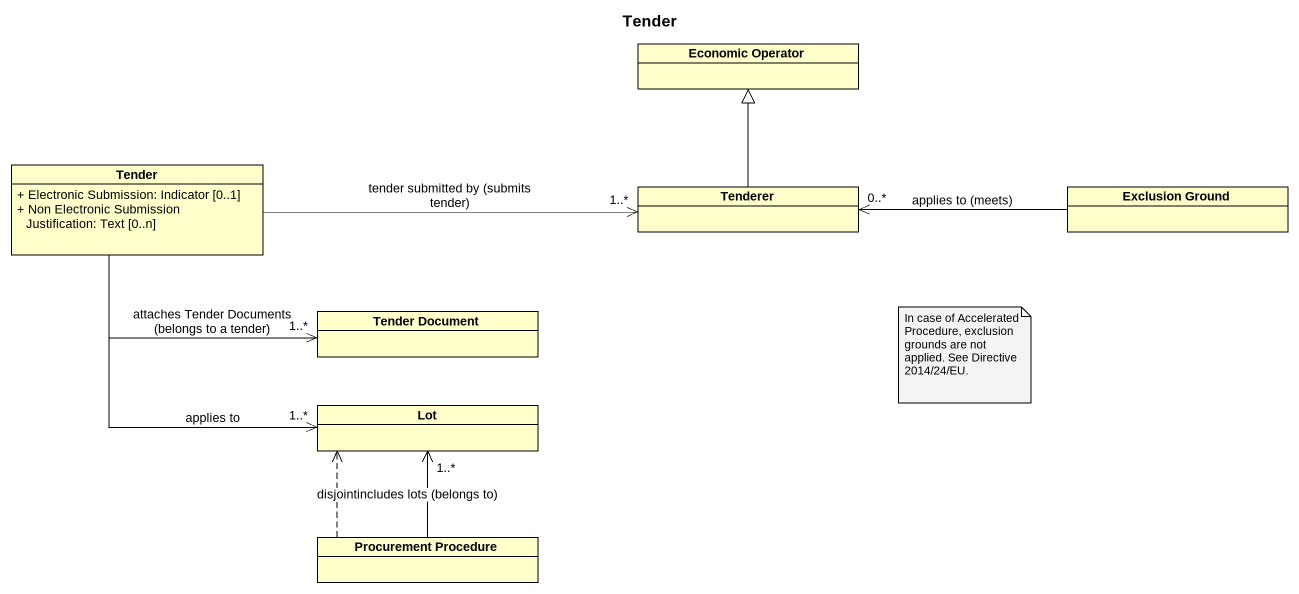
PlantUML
@startuml
title Tender
hide circle
hide empty members
skinparam classAttributeIconSize 0
class "Economic Operator" as Economic_Operator
class Tender {
  + Electronic Submission: Indicator [0..1]
  + Non Electronic Submission Justification: Text [0..n]
}
class Tenderer
class "Exclusion Ground" as Exclusion_Ground
class "Tender Document" as Tender_Document
class Lot
class "Procurement Procedure" as Procurement_Procedure
Tender -right-> "1..*" Tenderer : tender submitted by (submits tender)
Tender -right-> "1..*" Tender_Document : attaches Tender Documents (belongs to a tender)
Tender --> "1..*" Lot : applies to
Tenderer -up-|> Economic_Operator
Exclusion_Ground -left-> "0..*" Tenderer : applies to (meets)
Procurement_Procedure .up.> Lot : disjoint
Procurement_Procedure -up-> "1..*" Lot : includes lots (belongs to)
note as N1
  In case of Accelerated Procedure, exclusion grounds are not applied. See Directive 2014/24/EU.
end note
@enduml
